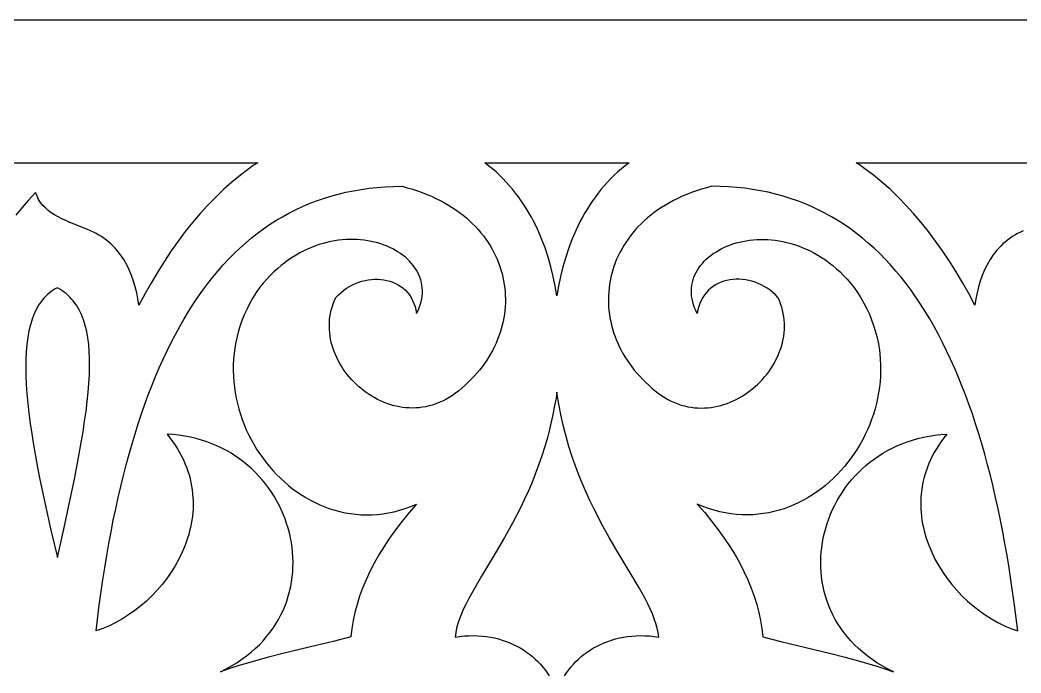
# Model space of a CAD drawing. Extents: x 38.7 to 88.7, y -52.9 to -2.9.
# Drawn here: x 54.2 to 71.81, y -14.38 to -2.91 of the extents above; entities that cross this region are included whole.
import ezdxf

# ---------------------------------------------------------------- set-up
doc = ezdxf.new("R2010")
doc.units = 0
doc.header["$MEASUREMENT"] = 0
doc.layers.add('LAYER_1', color=18, linetype='CONTINUOUS')

msp = doc.modelspace()

# ---------------------------------------------------------------- linework, layer by layer
at = {"layer": 'LAYER_1'}
for points in [[(38.681, -52.906), (88.681, -52.906), (88.681, -2.906), (38.681, -2.906)], [(62.38, -5.415), (64.919, -5.415), (64.851, -5.467), (64.785, -5.521), (64.721, -5.577), (64.659, -5.635), (64.598, -5.694), (64.54, -5.755), (64.484, -5.818), (64.429, -5.882), (64.377, -5.948), (64.326, -6.015), (64.277, -6.083), (64.23, -6.153), (64.185, -6.224), (64.142, -6.296), (64.1, -6.369), (64.06, -6.444), (64.022, -6.52), (63.986, -6.596), (63.918, -6.753), (63.858, -6.913), (63.804, -7.077), (63.756, -7.243), (63.714, -7.412), (63.679, -7.584), (63.65, -7.757), (63.621, -7.584), (63.586, -7.412), (63.544, -7.243), (63.496, -7.077), (63.442, -6.913), (63.381, -6.753), (63.314, -6.596), (63.278, -6.52), (63.24, -6.444), (63.2, -6.369), (63.158, -6.296), (63.115, -6.224), (63.07, -6.153), (63.023, -6.083), (62.974, -6.015), (62.923, -5.948), (62.87, -5.882), (62.816, -5.818), (62.759, -5.755), (62.701, -5.694), (62.641, -5.635), (62.579, -5.577), (62.514, -5.521), (62.448, -5.467)], [(57.731, -14.362), (57.831, -14.312), (57.928, -14.259), (58.02, -14.203), (58.107, -14.144), (58.19, -14.083), (58.269, -14.02), (58.344, -13.954), (58.415, -13.887), (58.481, -13.817), (58.543, -13.745), (58.602, -13.672), (58.656, -13.597), (58.706, -13.521), (58.752, -13.443), (58.794, -13.363), (58.832, -13.283), (58.867, -13.201), (58.897, -13.119), (58.924, -13.035), (58.947, -12.951), (58.967, -12.866), (58.982, -12.781), (58.994, -12.695), (59.003, -12.609), (59.007, -12.522), (59.009, -12.436), (59.006, -12.35), (59.001, -12.263), (58.992, -12.177), (58.979, -12.091), (58.963, -12.006), (58.944, -11.922), (58.921, -11.838), (58.895, -11.754), (58.867, -11.672), (58.834, -11.591), (58.799, -11.511), (58.761, -11.432), (58.719, -11.354), (58.675, -11.278), (58.627, -11.204), (58.577, -11.131), (58.523, -11.06), (58.467, -10.991), (58.408, -10.924), (58.346, -10.859), (58.281, -10.797), (58.214, -10.737), (58.143, -10.679), (58.071, -10.624), (57.995, -10.571), (57.917, -10.522), (57.836, -10.475), (57.753, -10.431), (57.667, -10.391), (57.579, -10.354), (57.489, -10.32), (57.396, -10.289), (57.301, -10.263), (57.203, -10.24), (57.103, -10.22), (57.001, -10.205), (56.897, -10.194), (56.791, -10.187), (56.841, -10.25), (56.888, -10.313), (56.932, -10.377), (56.973, -10.441), (57.011, -10.506), (57.046, -10.571), (57.078, -10.636), (57.107, -10.702), (57.134, -10.768), (57.157, -10.834), (57.178, -10.9), (57.196, -10.967), (57.211, -11.033), (57.224, -11.1), (57.234, -11.166), (57.242, -11.233), (57.247, -11.299), (57.249, -11.366), (57.25, -11.432), (57.248, -11.498), (57.243, -11.564), (57.237, -11.629), (57.228, -11.695), (57.217, -11.76), (57.204, -11.824), (57.189, -11.888), (57.172, -11.952), (57.153, -12.015), (57.109, -12.14), (57.058, -12.263), (56.999, -12.383), (56.935, -12.499), (56.864, -12.613), (56.787, -12.723), (56.704, -12.829), (56.617, -12.93), (56.525, -13.027), (56.428, -13.119), (56.328, -13.206), (56.223, -13.288), (56.116, -13.364), (56.006, -13.433), (55.893, -13.497), (55.778, -13.553), (55.661, -13.603), (55.543, -13.645), (55.599, -13.191), (55.661, -12.749), (55.695, -12.533), (55.73, -12.32), (55.767, -12.109), (55.806, -11.902), (55.846, -11.698), (55.888, -11.497), (55.932, -11.299), (55.977, -11.104), (56.024, -10.912), (56.072, -10.724), (56.123, -10.539), (56.175, -10.357), (56.229, -10.178), (56.284, -10.003), (56.341, -9.83), (56.401, -9.661), (56.461, -9.496), (56.524, -9.334), (56.589, -9.175), (56.655, -9.019), (56.723, -8.867), (56.793, -8.719), (56.865, -8.574), (56.938, -8.432), (57.014, -8.294), (57.091, -8.159), (57.171, -8.028), (57.252, -7.901), (57.335, -7.777), (57.42, -7.657), (57.507, -7.54), (57.596, -7.427), (57.687, -7.318), (57.78, -7.212), (57.875, -7.11), (57.972, -7.012), (58.071, -6.917), (58.172, -6.827), (58.274, -6.74), (58.379, -6.657), (58.486, -6.577), (58.596, -6.502), (58.707, -6.431), (58.82, -6.363), (58.935, -6.299), (59.053, -6.24), (59.172, -6.184), (59.294, -6.132), (59.418, -6.084), (59.544, -6.041), (59.672, -6.001), (59.802, -5.965), (59.935, -5.934), (60.07, -5.906), (60.207, -5.883), (60.346, -5.864), (60.487, -5.849), (60.631, -5.838), (60.776, -5.832), (60.925, -5.829), (61.017, -5.854), (61.107, -5.88), (61.195, -5.909), (61.28, -5.939), (61.363, -5.971), (61.444, -6.005), (61.521, -6.041), (61.597, -6.079), (61.67, -6.118), (61.74, -6.159), (61.809, -6.202), (61.874, -6.245), (61.938, -6.291), (61.998, -6.338), (62.057, -6.386), (62.113, -6.435), (62.167, -6.486), (62.218, -6.538), (62.267, -6.591), (62.313, -6.646), (62.357, -6.701), (62.399, -6.757), (62.438, -6.814), (62.475, -6.872), (62.509, -6.931), (62.541, -6.991), (62.571, -7.051), (62.598, -7.112), (62.623, -7.174), (62.646, -7.237), (62.666, -7.299), (62.684, -7.363), (62.7, -7.426), (62.713, -7.491), (62.724, -7.555), (62.732, -7.62), (62.738, -7.684), (62.742, -7.749), (62.744, -7.815), (62.743, -7.88), (62.74, -7.945), (62.734, -8.01), (62.726, -8.075), (62.716, -8.14), (62.704, -8.205), (62.689, -8.269), (62.672, -8.333), (62.653, -8.397), (62.631, -8.46), (62.607, -8.523), (62.581, -8.585), (62.552, -8.647), (62.522, -8.708), (62.488, -8.769), (62.453, -8.828), (62.416, -8.887), (62.376, -8.945), (62.334, -9.003), (62.289, -9.059), (62.242, -9.114), (62.194, -9.168), (62.142, -9.222), (62.089, -9.274), (62.033, -9.324), (61.979, -9.375), (61.924, -9.423), (61.868, -9.466), (61.811, -9.507), (61.754, -9.543), (61.697, -9.576), (61.639, -9.605), (61.581, -9.632), (61.522, -9.654), (61.463, -9.674), (61.405, -9.69), (61.346, -9.704), (61.287, -9.714), (61.228, -9.721), (61.169, -9.726), (61.111, -9.727), (61.052, -9.726), (60.994, -9.722), (60.936, -9.716), (60.879, -9.706), (60.822, -9.695), (60.766, -9.681), (60.711, -9.664), (60.656, -9.646), (60.602, -9.625), (60.549, -9.602), (60.496, -9.576), (60.445, -9.549), (60.394, -9.52), (60.345, -9.489), (60.297, -9.456), (60.25, -9.421), (60.204, -9.385), (60.159, -9.347), (60.116, -9.307), (60.075, -9.266), (60.035, -9.224), (59.996, -9.18), (59.959, -9.135), (59.924, -9.089), (59.891, -9.041), (59.859, -8.992), (59.83, -8.943), (59.802, -8.892), (59.777, -8.841), (59.753, -8.788), (59.732, -8.735), (59.713, -8.682), (59.696, -8.627), (59.681, -8.572), (59.669, -8.517), (59.66, -8.461), (59.653, -8.405), (59.648, -8.348), (59.647, -8.292), (59.648, -8.235), (59.652, -8.178), (59.658, -8.121), (59.668, -8.064), (59.68, -8.007), (59.696, -7.951), (59.715, -7.895), (59.737, -7.839), (59.762, -7.783), (59.806, -7.737), (59.852, -7.695), (59.9, -7.657), (59.95, -7.622), (60.002, -7.59), (60.055, -7.562), (60.108, -7.537), (60.163, -7.516), (60.219, -7.499), (60.274, -7.485), (60.331, -7.474), (60.387, -7.467), (60.443, -7.464), (60.498, -7.464), (60.553, -7.467), (60.607, -7.474), (60.66, -7.485), (60.712, -7.499), (60.762, -7.516), (60.811, -7.538), (60.857, -7.562), (60.902, -7.59), (60.944, -7.622), (60.984, -7.657), (61.02, -7.696), (61.054, -7.739), (61.085, -7.784), (61.112, -7.834), (61.135, -7.887), (61.155, -7.943), (61.17, -8.003), (61.181, -8.067), (61.207, -8.015), (61.229, -7.963), (61.247, -7.911), (61.262, -7.86), (61.273, -7.809), (61.28, -7.759), (61.284, -7.71), (61.285, -7.661), (61.282, -7.613), (61.276, -7.565), (61.267, -7.519), (61.255, -7.473), (61.24, -7.429), (61.222, -7.385), (61.201, -7.342), (61.178, -7.301), (61.151, -7.26), (61.123, -7.221), (61.092, -7.183), (61.058, -7.146), (61.022, -7.111), (60.984, -7.077), (60.944, -7.044), (60.901, -7.013), (60.857, -6.984), (60.81, -6.956), (60.762, -6.929), (60.712, -6.905), (60.661, -6.882), (60.608, -6.861), (60.553, -6.842), (60.497, -6.825), (60.439, -6.81), (60.381, -6.797), (60.321, -6.785), (60.259, -6.776), (60.197, -6.77), (60.134, -6.765), (60.07, -6.763), (60.006, -6.763), (59.94, -6.765), (59.874, -6.77), (59.807, -6.778), (59.74, -6.788), (59.673, -6.8), (59.605, -6.815), (59.537, -6.833), (59.469, -6.854), (59.401, -6.877), (59.332, -6.904), (59.264, -6.933), (59.196, -6.965), (59.129, -7), (59.061, -7.038), (58.994, -7.08), (58.928, -7.124), (58.862, -7.172), (58.797, -7.223), (58.732, -7.277), (58.669, -7.335), (58.606, -7.396), (58.544, -7.461), (58.484, -7.529), (58.424, -7.601), (58.36, -7.694), (58.301, -7.789), (58.247, -7.884), (58.198, -7.981), (58.154, -8.078), (58.114, -8.175), (58.079, -8.274), (58.049, -8.372), (58.023, -8.471), (58.001, -8.571), (57.984, -8.67), (57.97, -8.77), (57.961, -8.869), (57.956, -8.968), (57.955, -9.067), (57.958, -9.166), (57.965, -9.264), (57.976, -9.361), (57.99, -9.458), (58.008, -9.554), (58.029, -9.649), (58.054, -9.743), (58.082, -9.836), (58.113, -9.928), (58.148, -10.018), (58.186, -10.107), (58.227, -10.194), (58.27, -10.28), (58.317, -10.364), (58.367, -10.447), (58.419, -10.527), (58.474, -10.605), (58.532, -10.681), (58.592, -10.755), (58.654, -10.827), (58.719, -10.896), (58.786, -10.962), (58.856, -11.026), (58.927, -11.087), (59.001, -11.146), (59.076, -11.201), (59.154, -11.253), (59.233, -11.302), (59.314, -11.348), (59.397, -11.39), (59.481, -11.429), (59.567, -11.464), (59.654, -11.496), (59.743, -11.524), (59.832, -11.547), (59.924, -11.567), (60.016, -11.583), (60.109, -11.595), (60.203, -11.602), (60.298, -11.605), (60.394, -11.603), (60.491, -11.597), (60.588, -11.586), (60.686, -11.57), (60.784, -11.549), (60.883, -11.523), (60.982, -11.492), (61.082, -11.456), (61.181, -11.414), (61.05, -11.565), (60.928, -11.715), (60.813, -11.865), (60.706, -12.013), (60.608, -12.161), (60.517, -12.308), (60.434, -12.455), (60.359, -12.601), (60.292, -12.746), (60.232, -12.891), (60.179, -13.035), (60.134, -13.178), (60.096, -13.321), (60.066, -13.463), (60.042, -13.605), (60.026, -13.746), (59.712, -13.829), (59.415, -13.903), (58.853, -14.038), (58.579, -14.107), (58.304, -14.182), (58.164, -14.222), (58.022, -14.266), (57.878, -14.312)], [(69.569, -14.362), (69.468, -14.312), (69.372, -14.259), (69.28, -14.203), (69.192, -14.144), (69.109, -14.083), (69.03, -14.02), (68.955, -13.954), (68.885, -13.887), (68.818, -13.817), (68.756, -13.745), (68.698, -13.672), (68.644, -13.597), (68.594, -13.521), (68.547, -13.443), (68.505, -13.363), (68.467, -13.283), (68.432, -13.201), (68.402, -13.119), (68.375, -13.035), (68.352, -12.951), (68.333, -12.866), (68.317, -12.781), (68.305, -12.695), (68.297, -12.609), (68.292, -12.522), (68.291, -12.436), (68.293, -12.35), (68.299, -12.263), (68.308, -12.177), (68.32, -12.091), (68.336, -12.006), (68.356, -11.922), (68.378, -11.838), (68.404, -11.754), (68.433, -11.672), (68.465, -11.591), (68.5, -11.511), (68.539, -11.432), (68.58, -11.354), (68.625, -11.278), (68.672, -11.204), (68.723, -11.131), (68.776, -11.06), (68.833, -10.991), (68.892, -10.924), (68.954, -10.859), (69.019, -10.797), (69.086, -10.737), (69.156, -10.679), (69.229, -10.624), (69.305, -10.571), (69.383, -10.522), (69.463, -10.475), (69.547, -10.431), (69.632, -10.391), (69.721, -10.354), (69.811, -10.32), (69.904, -10.289), (69.999, -10.263), (70.097, -10.24), (70.197, -10.22), (70.299, -10.205), (70.403, -10.194), (70.51, -10.187), (70.459, -10.25), (70.412, -10.313), (70.368, -10.377), (70.327, -10.441), (70.289, -10.506), (70.254, -10.571), (70.222, -10.636), (70.193, -10.702), (70.167, -10.768), (70.143, -10.834), (70.123, -10.9), (70.105, -10.967), (70.089, -11.033), (70.077, -11.1), (70.067, -11.166), (70.059, -11.233), (70.054, -11.299), (70.051, -11.366), (70.051, -11.432), (70.053, -11.498), (70.057, -11.564), (70.064, -11.629), (70.072, -11.695), (70.083, -11.76), (70.096, -11.824), (70.111, -11.888), (70.129, -11.952), (70.148, -12.015), (70.191, -12.14), (70.243, -12.263), (70.301, -12.383), (70.366, -12.499), (70.436, -12.613), (70.513, -12.723), (70.596, -12.829), (70.683, -12.93), (70.775, -13.027), (70.871, -13.119), (70.972, -13.206), (71.076, -13.288), (71.184, -13.364), (71.294, -13.433), (71.407, -13.497), (71.522, -13.553), (71.638, -13.603), (71.757, -13.645), (71.7, -13.191), (71.638, -12.749), (71.604, -12.533), (71.569, -12.32), (71.532, -12.109), (71.493, -11.902), (71.453, -11.698), (71.411, -11.497), (71.368, -11.299), (71.322, -11.104), (71.276, -10.912), (71.227, -10.724), (71.177, -10.539), (71.124, -10.357), (71.071, -10.178), (71.015, -10.003), (70.958, -9.83), (70.899, -9.661), (70.838, -9.496), (70.775, -9.334), (70.711, -9.175), (70.644, -9.019), (70.576, -8.867), (70.506, -8.719), (70.434, -8.574), (70.361, -8.432), (70.285, -8.294), (70.208, -8.159), (70.128, -8.028), (70.047, -7.901), (69.964, -7.777), (69.879, -7.657), (69.792, -7.54), (69.703, -7.427), (69.612, -7.318), (69.519, -7.212), (69.424, -7.11), (69.328, -7.012), (69.229, -6.917), (69.128, -6.827), (69.025, -6.74), (68.92, -6.657), (68.813, -6.577), (68.704, -6.502), (68.593, -6.431), (68.479, -6.363), (68.364, -6.299), (68.247, -6.24), (68.127, -6.184), (68.005, -6.132), (67.882, -6.084), (67.756, -6.041), (67.628, -6.001), (67.497, -5.965), (67.365, -5.934), (67.23, -5.906), (67.093, -5.883), (66.954, -5.864), (66.813, -5.849), (66.669, -5.838), (66.523, -5.832), (66.375, -5.829), (66.283, -5.854), (66.193, -5.88), (66.105, -5.909), (66.02, -5.939), (65.937, -5.971), (65.856, -6.005), (65.778, -6.041), (65.703, -6.079), (65.63, -6.118), (65.559, -6.159), (65.491, -6.202), (65.426, -6.245), (65.362, -6.291), (65.301, -6.338), (65.243, -6.386), (65.187, -6.435), (65.133, -6.486), (65.082, -6.538), (65.033, -6.591), (64.987, -6.646), (64.943, -6.701), (64.901, -6.757), (64.862, -6.814), (64.825, -6.872), (64.79, -6.931), (64.758, -6.991), (64.729, -7.051), (64.701, -7.112), (64.676, -7.174), (64.654, -7.237), (64.633, -7.299), (64.615, -7.363), (64.6, -7.426), (64.587, -7.491), (64.576, -7.555), (64.567, -7.62), (64.561, -7.684), (64.557, -7.749), (64.556, -7.815), (64.557, -7.88), (64.56, -7.945), (64.565, -8.01), (64.573, -8.075), (64.583, -8.14), (64.596, -8.205), (64.61, -8.269), (64.627, -8.333), (64.647, -8.397), (64.668, -8.46), (64.692, -8.523), (64.719, -8.585), (64.747, -8.647), (64.778, -8.708), (64.811, -8.769), (64.846, -8.828), (64.884, -8.887), (64.924, -8.945), (64.966, -9.003), (65.011, -9.059), (65.057, -9.114), (65.106, -9.168), (65.158, -9.222), (65.211, -9.274), (65.267, -9.324), (65.321, -9.375), (65.377, -9.423), (65.432, -9.466), (65.489, -9.507), (65.546, -9.543), (65.603, -9.576), (65.661, -9.605), (65.719, -9.632), (65.778, -9.654), (65.837, -9.674), (65.895, -9.69), (65.954, -9.704), (66.013, -9.714), (66.072, -9.721), (66.131, -9.726), (66.189, -9.727), (66.248, -9.726), (66.306, -9.722), (66.363, -9.716), (66.421, -9.706), (66.477, -9.695), (66.533, -9.681), (66.589, -9.664), (66.644, -9.646), (66.698, -9.625), (66.751, -9.602), (66.804, -9.576), (66.855, -9.549), (66.906, -9.52), (66.955, -9.489), (67.003, -9.456), (67.05, -9.421), (67.096, -9.385), (67.14, -9.347), (67.183, -9.307), (67.225, -9.266), (67.265, -9.224), (67.304, -9.18), (67.34, -9.135), (67.375, -9.089), (67.409, -9.041), (67.44, -8.992), (67.47, -8.943), (67.497, -8.892), (67.523, -8.841), (67.547, -8.788), (67.568, -8.735), (67.587, -8.682), (67.604, -8.627), (67.618, -8.572), (67.63, -8.517), (67.64, -8.461), (67.647, -8.405), (67.651, -8.348), (67.653, -8.292), (67.652, -8.235), (67.648, -8.178), (67.641, -8.121), (67.632, -8.064), (67.619, -8.007), (67.604, -7.951), (67.585, -7.895), (67.563, -7.839), (67.538, -7.783), (67.494, -7.737), (67.447, -7.695), (67.399, -7.657), (67.349, -7.622), (67.298, -7.59), (67.245, -7.562), (67.191, -7.537), (67.137, -7.516), (67.081, -7.499), (67.025, -7.485), (66.969, -7.474), (66.913, -7.467), (66.857, -7.464), (66.801, -7.464), (66.747, -7.467), (66.692, -7.474), (66.639, -7.485), (66.588, -7.499), (66.537, -7.516), (66.489, -7.538), (66.442, -7.562), (66.398, -7.59), (66.356, -7.622), (66.316, -7.657), (66.279, -7.696), (66.246, -7.739), (66.215, -7.784), (66.188, -7.834), (66.165, -7.887), (66.145, -7.943), (66.13, -8.003), (66.119, -8.067), (66.093, -8.015), (66.071, -7.963), (66.053, -7.911), (66.038, -7.86), (66.027, -7.809), (66.02, -7.759), (66.016, -7.71), (66.015, -7.661), (66.018, -7.613), (66.024, -7.565), (66.033, -7.519), (66.045, -7.473), (66.06, -7.429), (66.078, -7.385), (66.099, -7.342), (66.122, -7.301), (66.149, -7.26), (66.177, -7.221), (66.209, -7.183), (66.242, -7.146), (66.278, -7.111), (66.316, -7.077), (66.356, -7.044), (66.399, -7.013), (66.443, -6.984), (66.49, -6.956), (66.538, -6.929), (66.588, -6.905), (66.639, -6.882), (66.692, -6.861), (66.747, -6.842), (66.803, -6.825), (66.861, -6.81), (66.919, -6.797), (66.979, -6.785), (67.04, -6.776), (67.103, -6.77), (67.166, -6.765), (67.23, -6.763), (67.294, -6.763), (67.36, -6.765), (67.426, -6.77), (67.492, -6.778), (67.56, -6.788), (67.627, -6.8), (67.695, -6.815), (67.763, -6.833), (67.831, -6.854), (67.899, -6.877), (67.967, -6.904), (68.035, -6.933), (68.103, -6.965), (68.171, -7), (68.238, -7.038), (68.305, -7.08), (68.372, -7.124), (68.438, -7.172), (68.503, -7.223), (68.567, -7.277), (68.631, -7.335), (68.694, -7.396), (68.755, -7.461), (68.816, -7.529), (68.876, -7.601), (68.94, -7.694), (68.998, -7.789), (69.052, -7.884), (69.101, -7.981), (69.146, -8.078), (69.185, -8.175), (69.22, -8.274), (69.251, -8.372), (69.277, -8.471), (69.299, -8.571), (69.316, -8.67), (69.329, -8.77), (69.338, -8.869), (69.343, -8.968), (69.344, -9.067), (69.341, -9.166), (69.334, -9.264), (69.324, -9.361), (69.31, -9.458), (69.292, -9.554), (69.271, -9.649), (69.246, -9.743), (69.218, -9.836), (69.186, -9.928), (69.152, -10.018), (69.114, -10.107), (69.073, -10.194), (69.029, -10.28), (68.983, -10.364), (68.933, -10.447), (68.881, -10.527), (68.826, -10.605), (68.768, -10.681), (68.708, -10.755), (68.646, -10.827), (68.581, -10.896), (68.513, -10.962), (68.444, -11.026), (68.373, -11.087), (68.299, -11.146), (68.223, -11.201), (68.146, -11.253), (68.067, -11.302), (67.986, -11.348), (67.903, -11.39), (67.819, -11.429), (67.733, -11.464), (67.646, -11.496), (67.557, -11.524), (67.468, -11.547), (67.376, -11.567), (67.284, -11.583), (67.191, -11.595), (67.097, -11.602), (67.002, -11.605), (66.906, -11.603), (66.809, -11.597), (66.712, -11.586), (66.614, -11.57), (66.516, -11.549), (66.417, -11.523), (66.318, -11.492), (66.218, -11.456), (66.119, -11.414), (66.25, -11.565), (66.372, -11.715), (66.487, -11.865), (66.593, -12.013), (66.692, -12.161), (66.783, -12.308), (66.865, -12.455), (66.941, -12.601), (67.008, -12.746), (67.068, -12.891), (67.12, -13.035), (67.165, -13.178), (67.203, -13.321), (67.234, -13.463), (67.257, -13.605), (67.273, -13.746), (67.588, -13.829), (67.885, -13.903), (68.447, -14.038), (68.721, -14.107), (68.996, -14.182), (69.135, -14.222), (69.277, -14.266), (69.421, -14.312)], [(54.864, -12.355), (54.975, -11.857), (55.076, -11.387), (55.168, -10.945), (55.247, -10.53), (55.282, -10.333), (55.314, -10.143), (55.342, -9.96), (55.367, -9.783), (55.387, -9.613), (55.404, -9.45), (55.417, -9.293), (55.425, -9.143), (55.429, -8.999), (55.428, -8.862), (55.423, -8.732), (55.413, -8.608), (55.398, -8.49), (55.378, -8.379), (55.353, -8.274), (55.322, -8.176), (55.286, -8.084), (55.244, -7.998), (55.22, -7.957), (55.196, -7.918), (55.17, -7.881), (55.142, -7.845), (55.113, -7.81), (55.082, -7.777), (55.05, -7.746), (55.016, -7.716), (54.98, -7.688), (54.943, -7.661), (54.904, -7.636), (54.864, -7.613), (54.825, -7.633), (54.788, -7.656), (54.752, -7.68), (54.718, -7.706), (54.685, -7.734), (54.654, -7.764), (54.624, -7.796), (54.595, -7.83), (54.569, -7.865), (54.543, -7.902), (54.519, -7.941), (54.496, -7.982), (54.454, -8.069), (54.418, -8.163), (54.387, -8.264), (54.361, -8.372), (54.341, -8.487), (54.325, -8.608), (54.314, -8.737), (54.307, -8.872), (54.305, -9.013), (54.308, -9.161), (54.315, -9.315), (54.326, -9.476), (54.341, -9.643), (54.36, -9.817), (54.383, -9.996), (54.41, -10.182), (54.441, -10.373), (54.475, -10.571), (54.513, -10.774), (54.554, -10.983), (54.645, -11.418), (54.749, -11.876)]]:
    msp.add_lwpolyline(points, close=True, dxfattribs=at)
for points in [[(49.465, -5.415), (58.386, -5.415), (58.309, -5.466), (58.232, -5.52), (58.081, -5.633), (57.934, -5.754), (57.789, -5.882), (57.648, -6.017), (57.509, -6.159), (57.374, -6.308), (57.242, -6.463), (57.113, -6.624), (56.987, -6.792), (56.864, -6.965), (56.745, -7.145), (56.628, -7.33), (56.515, -7.52), (56.404, -7.716), (56.297, -7.916), (56.28, -7.808), (56.259, -7.701), (56.233, -7.597), (56.203, -7.495), (56.167, -7.396), (56.127, -7.3), (56.082, -7.207), (56.03, -7.118), (55.973, -7.034), (55.91, -6.954), (55.877, -6.916), (55.841, -6.879), (55.804, -6.843), (55.766, -6.809), (55.725, -6.776), (55.683, -6.744), (55.639, -6.714), (55.594, -6.686), (55.547, -6.659), (55.497, -6.634), (55.446, -6.61), (55.394, -6.588), (55.233, -6.525), (55.081, -6.463), (55.009, -6.431), (54.94, -6.399), (54.874, -6.366), (54.812, -6.33), (54.754, -6.293), (54.701, -6.253), (54.651, -6.21), (54.607, -6.164), (54.567, -6.115), (54.532, -6.061), (54.504, -6.002), (54.48, -5.939), (54.357, -6.07), (54.24, -6.203), (54.131, -6.336)], [(71.854, -6.61), (71.803, -6.634), (71.754, -6.659), (71.706, -6.686), (71.661, -6.714), (71.617, -6.744), (71.575, -6.776), (71.535, -6.809), (71.496, -6.843), (71.459, -6.879), (71.424, -6.916), (71.39, -6.954), (71.327, -7.034), (71.27, -7.118), (71.219, -7.207), (71.173, -7.3), (71.133, -7.396), (71.098, -7.495), (71.067, -7.597), (71.041, -7.701), (71.02, -7.808), (71.002, -7.916), (70.895, -7.716), (70.785, -7.52), (70.671, -7.33), (70.555, -7.145), (70.435, -6.965), (70.312, -6.792), (70.186, -6.624), (70.058, -6.463), (69.925, -6.308), (69.79, -6.159), (69.652, -6.017), (69.511, -5.882), (69.366, -5.754), (69.218, -5.633), (69.068, -5.52), (68.991, -5.466), (68.914, -5.415), (77.835, -5.415)], [(63.785, -14.436), (63.819, -14.382), (63.857, -14.331), (63.897, -14.281), (63.939, -14.232), (63.983, -14.185), (64.03, -14.14), (64.079, -14.097), (64.13, -14.056), (64.184, -14.017), (64.239, -13.979), (64.296, -13.945), (64.356, -13.912), (64.417, -13.882), (64.48, -13.854), (64.544, -13.829), (64.611, -13.806), (64.679, -13.786), (64.749, -13.769), (64.82, -13.755), (64.893, -13.744), (64.967, -13.735), (65.043, -13.73), (65.12, -13.728), (65.198, -13.729), (65.277, -13.734), (65.358, -13.742), (65.44, -13.754), (65.43, -13.675), (65.413, -13.596), (65.391, -13.514), (65.363, -13.431), (65.329, -13.346), (65.291, -13.259), (65.247, -13.169), (65.2, -13.077), (65.094, -12.886), (64.975, -12.684), (64.711, -12.244), (64.571, -12.004), (64.43, -11.75), (64.361, -11.617), (64.292, -11.48), (64.224, -11.339), (64.157, -11.194), (64.093, -11.045), (64.031, -10.891), (63.971, -10.732), (63.914, -10.569), (63.861, -10.401), (63.811, -10.228), (63.766, -10.051), (63.725, -9.867), (63.684, -9.658), (63.666, -9.554), (63.65, -9.448), (63.634, -9.554), (63.616, -9.658), (63.574, -9.867), (63.533, -10.051), (63.488, -10.228), (63.438, -10.401), (63.385, -10.569), (63.328, -10.732), (63.269, -10.891), (63.207, -11.045), (63.142, -11.194), (63.076, -11.339), (63.008, -11.48), (62.939, -11.617), (62.869, -11.75), (62.728, -12.004), (62.589, -12.244), (62.325, -12.684), (62.206, -12.886), (62.1, -13.077), (62.052, -13.169), (62.009, -13.259), (61.971, -13.346), (61.937, -13.431), (61.909, -13.514), (61.886, -13.596), (61.87, -13.675), (61.86, -13.754), (61.942, -13.742), (62.022, -13.734), (62.102, -13.729), (62.18, -13.728), (62.257, -13.73), (62.332, -13.735), (62.407, -13.744), (62.479, -13.755), (62.551, -13.769), (62.62, -13.786), (62.688, -13.806), (62.755, -13.829), (62.82, -13.854), (62.883, -13.882), (62.944, -13.912), (63.003, -13.945), (63.06, -13.979), (63.116, -14.017), (63.169, -14.056), (63.22, -14.097), (63.269, -14.14), (63.316, -14.185), (63.361, -14.232), (63.403, -14.281), (63.443, -14.331), (63.48, -14.382), (63.515, -14.436)]]:
    msp.add_lwpolyline(points, dxfattribs=at)

doc.saveas('drawing.dxf')
